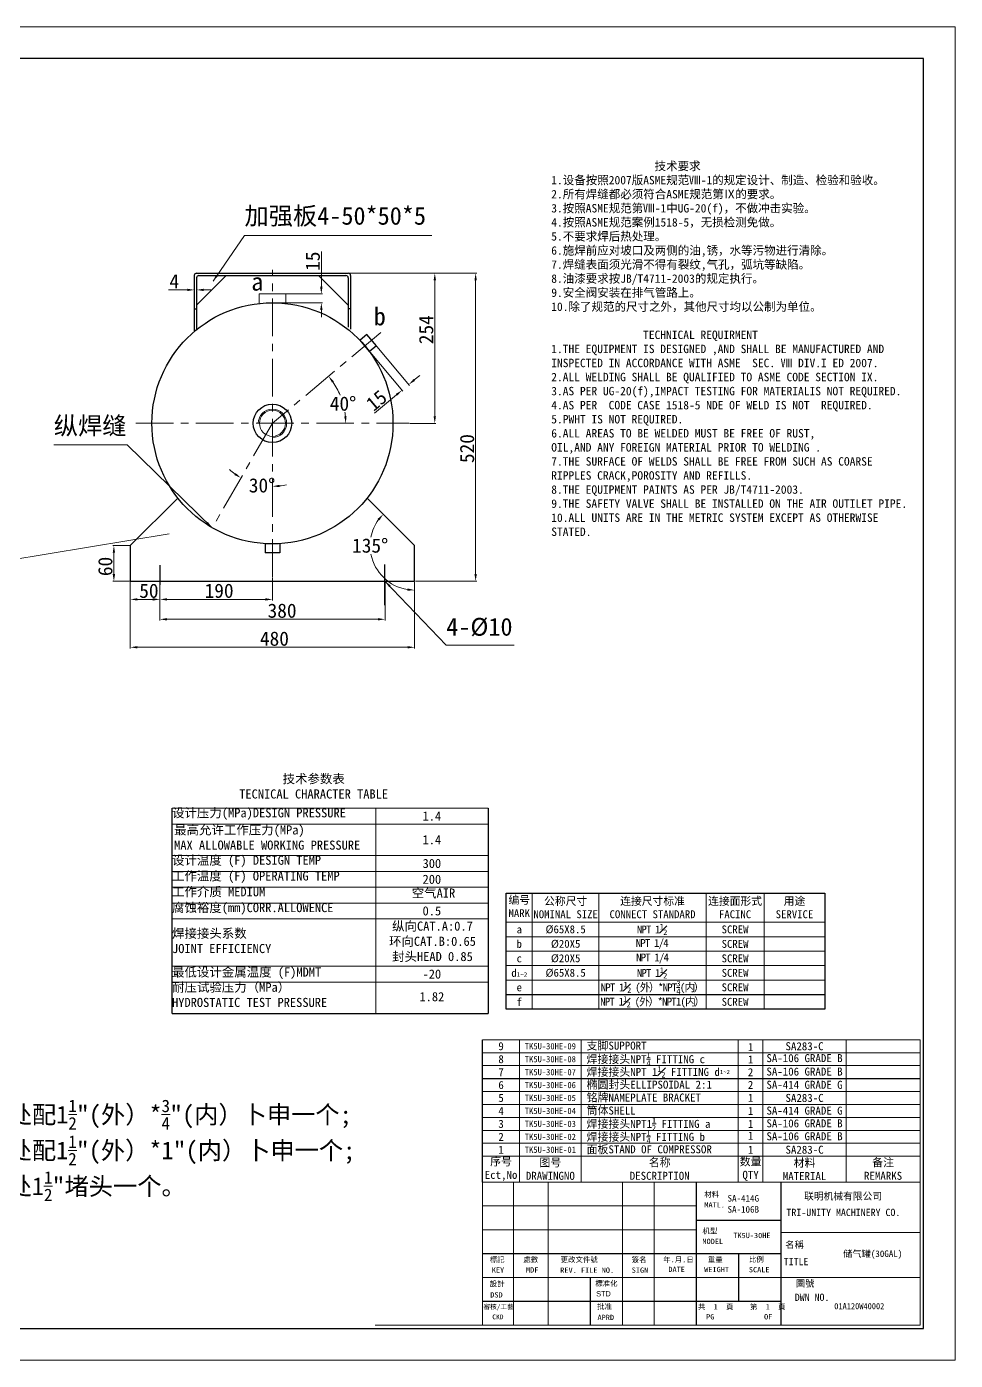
# Model space of a CAD drawing. Header units: millimetres. Extents: x 1808 to 16138, y 1935 to 4186.
# Drawn here: x 9903 to 11470, y 1935 to 4186 of the extents above; entities that cross this region are included whole.
import ezdxf

# ---------------------------------------------------------------- set-up
doc = ezdxf.new("R2010")
doc.units = ezdxf.units.MM
doc.header["$PDMODE"] = 32
doc.linetypes.add('CENTER', pattern=[50.8, 31.75, -6.35, 6.35, -6.35])
doc.linetypes.add('CENTERX2', pattern=[101.6, 63.5, -12.7, 12.7, -12.7])
doc.layers.add('02___PRT_ALL_AXES', color=7, linetype='Continuous')
doc.layers.add('CENTER', color=1, linetype='CENTER')
for name, color, linetype, lineweight in [('点划线', 7, 'CENTERX2', 13), ('粗实线', 7, 'Continuous', 25), ('细实线', 7, 'Continuous', 13)]:
    doc.layers.add(name, color=color, linetype=linetype, lineweight=lineweight)
doc.styles.add('ISO9', font='simplex')
doc.styles.add('ISOCP', font='isocp.shx')
doc.styles.get("Standard").update_dxf_attribs({"font": 'SimSun.ttf'})
doc.dimstyles.new('ISO-25', dxfattribs={"dimscale": 2, "dimtxt": 10, "dimasz": 6, "dimexe": 3, "dimexo": 0.625, "dimgap": 2, "dimtad": 1, "dimtxsty": 'Standard', "dimcen": 2.5, "dimadec": 0, "dimazin": 0, "dimtm": 1e-09, "dimtfac": 0.7, "dimtofl": 0, "dimtmove": 0, "dimatfit": 3, "dimfxl": 0, "dimtolj": 1, "dimlwd": 13, "dimlwe": 13, "dimarcsym": 0})
doc.dimstyles.new('ISO-25$2', dxfattribs={"dimscale": 2, "dimtxt": 10, "dimasz": 6, "dimexe": 3, "dimexo": 0.625, "dimgap": 2, "dimtad": 0, "dimtih": 1, "dimtoh": 1, "dimtxsty": 'Standard', "dimcen": 2.5, "dimadec": 0, "dimazin": 0, "dimtm": 1e-09, "dimtfac": 0.7, "dimtofl": 0, "dimtmove": 0, "dimatfit": 3, "dimfxl": 0, "dimtolj": 1, "dimlwd": 13, "dimlwe": 13, "dimarcsym": 0})

# ---------------------------------------------------------------- blocks, each defined once
blk = doc.blocks.new('*D78')
at = {"layer": 'Defpoints', "color": 0}
for p in [(10077.6, 3249.8), (10557.6, 3249.8), (10557.6, 3138.3)]:
    blk.add_point(p, dxfattribs=at)
at = {"layer": '细实线', "color": 0, "lineweight": 13}
for p, q in [((10077.6, 3248.6), (10077.6, 3136.3)), ((10557.6, 3248.6), (10557.6, 3136.3)), ((10089.6, 3138.3), (10545.6, 3138.3))]:
    blk.add_line(p, q, dxfattribs=at)
at = {"layer": '细实线', "color": 0}
for points in [[(10089.6, 3140.3), (10089.6, 3136.3), (10077.6, 3138.3)], [(10545.6, 3140.3), (10545.6, 3136.3), (10557.6, 3138.3)]]:
    blk.add_solid(points, dxfattribs=at)
at = {"layer": '细实线', "color": 0, "insert": (10320.9, 3152.7), "char_height": 24, "attachment_point": 5}
blk.add_mtext('\\A1;480', dxfattribs=at)
blk = doc.blocks.new('*D79')
at = {"layer": 'Defpoints', "color": 0}
for p in [(10077.6, 3309.8), (10049.9, 3249.8), (10077.6, 3249.8)]:
    blk.add_point(p, dxfattribs=at)
at = {"layer": '细实线', "color": 0, "lineweight": 13}
for p, q in [((10076.3, 3309.8), (10047.9, 3309.8)), ((10049.9, 3297.8), (10049.9, 3261.8)), ((10076.3, 3249.8), (10047.9, 3249.8))]:
    blk.add_line(p, q, dxfattribs=at)
at = {"layer": '细实线', "color": 0}
for points in [[(10047.9, 3297.8), (10051.9, 3297.8), (10049.9, 3309.8)], [(10047.9, 3261.8), (10051.9, 3261.8), (10049.9, 3249.8)]]:
    blk.add_solid(points, dxfattribs=at)
at = {"layer": '细实线', "color": 0, "insert": (10035.5, 3274.7), "char_height": 24, "attachment_point": 5, "rotation": 90}
blk.add_mtext('\\A1;60', dxfattribs=at)
blk = doc.blocks.new('*D80')
at = {"layer": 'Defpoints', "color": 0}
for p in [(10440.6, 3769.8), (10591.6, 3769.8), (10548.2, 3516.3)]:
    blk.add_point(p, dxfattribs=at)
at = {"layer": '细实线', "color": 0, "lineweight": 13}
for p, q in [((10441.8, 3769.8), (10593.6, 3769.8)), ((10591.6, 3528.3), (10591.6, 3757.8)), ((10549.5, 3516.3), (10593.6, 3516.3))]:
    blk.add_line(p, q, dxfattribs=at)
at = {"layer": '细实线', "color": 0}
for points in [[(10589.6, 3757.8), (10593.6, 3757.8), (10591.6, 3769.8)], [(10589.6, 3528.3), (10593.6, 3528.3), (10591.6, 3516.3)]]:
    blk.add_solid(points, dxfattribs=at)
at = {"layer": '细实线', "color": 0, "insert": (10577.2, 3674.4), "char_height": 24, "attachment_point": 5, "rotation": 90}
blk.add_mtext('\\A1;254', dxfattribs=at)
blk = doc.blocks.new('*D81')
at = {"layer": 'Defpoints', "color": 0}
for p in [(10440.6, 3769.8), (10557.6, 3249.8), (10660.6, 3249.8)]:
    blk.add_point(p, dxfattribs=at)
at = {"layer": '细实线', "color": 0, "lineweight": 13}
for p, q in [((10441.8, 3769.8), (10662.6, 3769.8)), ((10660.6, 3757.8), (10660.6, 3261.8)), ((10558.8, 3249.8), (10662.6, 3249.8))]:
    blk.add_line(p, q, dxfattribs=at)
at = {"layer": '细实线', "color": 0}
for points in [[(10658.6, 3757.8), (10662.6, 3757.8), (10660.6, 3769.8)], [(10658.6, 3261.8), (10662.6, 3261.8), (10660.6, 3249.8)]]:
    blk.add_solid(points, dxfattribs=at)
at = {"layer": '细实线', "color": 0, "insert": (10646.2, 3473.7), "char_height": 24, "attachment_point": 5, "rotation": 90}
blk.add_mtext('\\A1;520', dxfattribs=at)
blk = doc.blocks.new('*D82')
at = {"layer": 'Defpoints', "color": 0}
for p in [(10185.6, 3745.4), (10185.6, 3741.6), (10189.6, 3745.4)]:
    blk.add_point(p, dxfattribs=at)
at = {"layer": '细实线', "color": 0, "lineweight": 13}
for p, q in [((10173.6, 3741.6), (10142.1, 3741.6)), ((10185.6, 3744.1), (10185.6, 3739.6)), ((10189.6, 3744.1), (10189.6, 3739.6)), ((10201.6, 3741.6), (10213.6, 3741.6))]:
    blk.add_line(p, q, dxfattribs=at)
at = {"layer": '细实线', "color": 0}
for points in [[(10173.6, 3743.6), (10173.6, 3739.6), (10185.6, 3741.6)], [(10201.6, 3743.6), (10201.6, 3739.6), (10189.6, 3741.6)]]:
    blk.add_solid(points, dxfattribs=at)
at = {"layer": '细实线', "color": 0, "insert": (10151.8, 3756), "char_height": 24, "attachment_point": 5}
blk.add_mtext('\\A1;4', dxfattribs=at)
blk = doc.blocks.new('*D84')
at = {"layer": 'Defpoints', "color": 0}
for p in [(10500.3, 3669.6), (10428.1, 3571.8), (10086.9, 3516.3), (10317.6, 3516.3), (10548.2, 3516.3)]:
    blk.add_point(p, dxfattribs=at)
at = {"layer": '细实线', "color": 0, "lineweight": 13}
for start, end in [(22.5927, 34.4395), (5.5605, 8.7053)]:
    blk.add_arc((10317.6, 3516.3), 123.7, start, end, dxfattribs=at)
at = {"layer": '细实线', "color": 0}
for points in [[(10418, 3585.1), (10421.2, 3587.5), (10412.3, 3595.8)], [(10442.7, 3528.4), (10438.7, 3528.2), (10441.3, 3516.3)]]:
    blk.add_solid(points, dxfattribs=at)
at = {"layer": '细实线', "color": 0, "insert": (10436.7, 3549.4), "char_height": 24, "attachment_point": 5}
blk.add_mtext('\\A1;40°', dxfattribs=at)
blk = doc.blocks.new('*D85')
at = {"layer": 'Defpoints', "color": 0}
for p in [(10493, 3647.2), (10481.5, 3637.6), (10536.3, 3572.2)]:
    blk.add_point(p, dxfattribs=at)
at = {"layer": '细实线', "color": 0, "lineweight": 13}
for p, q in [((10482.3, 3636.6), (10537.6, 3570.7)), ((10493.8, 3646.2), (10549.1, 3580.3)), ((10557, 3589.6), (10566.2, 3597.3)), ((10527.1, 3564.5), (10489.8, 3533.2))]:
    blk.add_line(p, q, dxfattribs=at)
at = {"layer": '细实线', "color": 0}
for points in [[(10555.7, 3591.1), (10558.3, 3588), (10547.8, 3581.9)], [(10525.8, 3566), (10528.4, 3563), (10536.3, 3572.2)]]:
    blk.add_solid(points, dxfattribs=at)
at = {"layer": '细实线', "color": 0, "insert": (10493.2, 3554.9), "char_height": 24, "attachment_point": 5, "rotation": 40}
blk.add_mtext('\\A1;15', dxfattribs=at)
blk = doc.blocks.new('*D90')
at = {"layer": 'Defpoints', "color": 0}
for p in [(10127.6, 3249.8), (10507.6, 3249.8), (10507.6, 3185.5)]:
    blk.add_point(p, dxfattribs=at)
at = {"layer": '细实线', "color": 0, "lineweight": 13}
for p, q in [((10127.6, 3248.6), (10127.6, 3183.5)), ((10507.6, 3248.6), (10507.6, 3183.5)), ((10139.6, 3185.5), (10495.6, 3185.5))]:
    blk.add_line(p, q, dxfattribs=at)
at = {"layer": '细实线', "color": 0}
for points in [[(10139.6, 3187.5), (10139.6, 3183.5), (10127.6, 3185.5)], [(10495.6, 3187.5), (10495.6, 3183.5), (10507.6, 3185.5)]]:
    blk.add_solid(points, dxfattribs=at)
at = {"layer": '细实线', "color": 0, "insert": (10333.8, 3199.9), "char_height": 24, "attachment_point": 5}
blk.add_mtext('\\A1;380', dxfattribs=at)
blk = doc.blocks.new('*D91')
at = {"layer": 'Defpoints', "color": 0}
for p in [(10127.6, 3249.8), (10317.6, 3257), (10317.6, 3219.1)]:
    blk.add_point(p, dxfattribs=at)
at = {"layer": '细实线', "color": 0, "lineweight": 13}
for p, q in [((10127.6, 3248.6), (10127.6, 3217.1)), ((10317.6, 3255.8), (10317.6, 3217.1)), ((10139.6, 3219.1), (10305.6, 3219.1))]:
    blk.add_line(p, q, dxfattribs=at)
at = {"layer": '细实线', "color": 0}
for points in [[(10139.6, 3221.1), (10139.6, 3217.1), (10127.6, 3219.1)], [(10305.6, 3221.1), (10305.6, 3217.1), (10317.6, 3219.1)]]:
    blk.add_solid(points, dxfattribs=at)
at = {"layer": '细实线', "color": 0, "insert": (10227.5, 3233.5), "char_height": 24, "attachment_point": 5}
blk.add_mtext('\\A1;190', dxfattribs=at)
blk = doc.blocks.new('*D92')
at = {"layer": 'Defpoints', "color": 0}
for p in [(10077.6, 3249.8), (10127.6, 3249.8), (10077.6, 3219.1)]:
    blk.add_point(p, dxfattribs=at)
at = {"layer": '细实线', "color": 0, "lineweight": 13}
for p, q in [((10077.6, 3248.6), (10077.6, 3217.1)), ((10127.6, 3248.6), (10127.6, 3217.1)), ((10115.6, 3219.1), (10089.6, 3219.1))]:
    blk.add_line(p, q, dxfattribs=at)
at = {"layer": '细实线', "color": 0}
for points in [[(10089.6, 3221.1), (10089.6, 3217.1), (10077.6, 3219.1)], [(10115.6, 3221.1), (10115.6, 3217.1), (10127.6, 3219.1)]]:
    blk.add_solid(points, dxfattribs=at)
at = {"layer": '细实线', "color": 0, "insert": (10109, 3233.5), "char_height": 24, "attachment_point": 5}
blk.add_mtext('\\A1;50', dxfattribs=at)
blk = doc.blocks.new('*D97')
at = {"layer": 'Defpoints', "color": 0}
for p in [(10477.2, 3390.2), (10557.6, 3309.8), (10557.6, 3309.8), (10504.5, 3256.7), (10557.6, 3249.8)]:
    blk.add_point(p, dxfattribs=at)
at = {"layer": '细实线', "color": 0, "lineweight": 13}
blk.add_line((10557.6, 3248.6), (10557.6, 3232.7), dxfattribs=at)
for start, end in [(144.1659, 168.9442), (191.0558, 260.8341)]:
    blk.add_arc((10557.6, 3309.8), 75.1, start, end, dxfattribs=at)
at = {"layer": '细实线', "color": 0}
for points in [[(10495.2, 3355.1), (10498.2, 3352.5), (10504.5, 3362.9)], [(10545.8, 3237.7), (10545.4, 3233.7), (10557.6, 3234.7)]]:
    blk.add_solid(points, dxfattribs=at)
at = {"layer": '细实线', "color": 0, "insert": (10482.5, 3309.8), "char_height": 24, "attachment_point": 5}
blk.add_mtext('\\A1;135°', dxfattribs=at)
blk = doc.blocks.new('图框')
at = {"layer": '粗实线'}
for p, q in [((100, 0), (0, 0)), ((100, -73.529), (100, 0)), ((0, -73.529), (100, -73.529))]:
    blk.add_line(p, q, dxfattribs=at)
at = {"layer": '细实线'}
for p, q in [((101.838, 1.838), (-7.353, 1.838)), ((101.838, -75.368), (101.838, 1.838)), ((-7.353, -75.368), (101.838, -75.368))]:
    blk.add_line(p, q, dxfattribs=at)
blk = doc.blocks.new('A$C29773D6A')
at = {"layer": '粗实线'}
for p, q in [((6.1, 0), (6.1, 346.7)), ((539.6, 346.7), (539.6, 0)), ((6.1, 0), (539.6, 0))]:
    blk.add_line(p, q, dxfattribs=at)
at = {"layer": '细实线'}
for p, q in [((6.1, 346.7), (539.6, 346.7)), ((349.9, 0), (349.9, 346.7)), ((6.1, 320.1), (539.6, 320.1)), ((6.1, 266.7), (539.6, 266.7)), ((6.1, 240.1), (539.6, 240.1)), ((6.1, 213.4), (539.6, 213.4)), ((6.1, 186.7), (539.6, 186.7)), ((6.1, 160), (539.6, 160)), ((6.1, 80), (539.6, 80)), ((6.1, 53.3), (539.6, 53.3))]:
    blk.add_line(p, q, dxfattribs=at)
for s, insert, char_height, width, attachment_point in [('       技术参数表\\PTECNICAL CHARACTER TABLE', (119.4, 404.2), 15.395, 358.259, 1), ('设计压力(MPa)DESIGN PRESSURE', (6.1, 346.7), 15.395, 343.78, 1), ('1.4', (444.7, 333.4), 15.4, 189.671, 5), ('最高允许工作压力(MPa)\\PMAX ALLOWABLE WORKING PRESSURE', (9.6, 317.8), 15.395, 343.78, 1), ('1.4', (444.7, 293.4), 15.4, 189.671, 5), ('设计温度 (F) DESIGN TEMP', (6.1, 266.7), 15.395, 343.78, 1), ('300', (444.7, 253.4), 15.4, 189.671, 5), ('工作温度 (F) OPERATING TEMP', (6.1, 240.1), 15.395, 343.78, 1), ('200', (444.7, 226.7), 15.4, 189.671, 5), ('工作介质 MEDIUM', (6.1, 213.4), 15.395, 343.78, 1), ('腐蚀裕度(mm)CORR.ALLOWENCE', (6.1, 186.7), 15.395, 343.78, 1), ('0.5', (444.7, 173.4), 15.4, 189.671, 5), ('纵向CAT.A:0.7\\P环向CAT.B:0.65\\P封头HEAD 0.85', (445.7, 121.3), 15.395, 189.671, 5), ('焊接接头系数\\PJOINT EFFICIENCY', (6.1, 143.3), 15.395, 343.78, 1), ('最低设计金属温度 (F)MDMT', (6.1, 77.9), 15.395, 343.78, 1), ('-20', (444.7, 66.7), 15.4, 189.671, 5), ('耐压试验压力（MPa）\\PHYDROSTATIC TEST PRESSURE', (6.1, 52.3), 15.395, 343.78, 1), ('1.82', (444.7, 28.5), 15.4, 189.671, 5)]:
    blk.add_mtext(s, dxfattribs=dict(at, insert=insert, char_height=char_height, width=width, attachment_point=attachment_point))
at = {"layer": '细实线', "insert": (410.7, 211.3), "char_height": 15.4, "attachment_point": 1}
blk.add_mtext('空气AIR', dxfattribs=at)
blk = doc.blocks.new('A$C5C48120E')
at = {"color": 0}
for p, q in [((0, 241.3), (738.5, 241.3)), ((0, 241.3), (0, 0)), ((738.5, 241.3), (738.5, 0)), ((0, 0), (41.2, 0)), ((738.5, 0), (0, 0))]:
    blk.add_line(p, q, dxfattribs=at)
at = {"color": 0, "linetype": 'Continuous'}
for p, q in [((52.3, 0), (52.3, 241.3)), ((110.9, 0), (110.9, 241.3)), ((236, 0), (236, 241.3)), ((289.6, 0), (289.6, 241.3)), ((0, 201.1), (361.1, 201.1)), ((0, 160.8), (361.1, 160.8)), ((504, 156.3), (738.5, 156.3)), ((0, 80.4), (738.5, 80.4))]:
    blk.add_line(p, q, dxfattribs=at)
at = {"layer": 'CENTER', "color": 0, "linetype": 'Continuous'}
for p, q in [((361.1, 0), (361.1, 241.3)), ((504, 0), (504, 241.3)), ((361.1, 177.3), (504, 177.3)), ((0, 120.6), (504, 120.6)), ((432.5, 40.2), (432.5, 120.6)), ((182.3, 0), (182.3, 80.4)), ((0, 40.2), (504, 40.2))]:
    blk.add_line(p, q, dxfattribs=at)
at = {"color": 0, "attachment_point": 1}
for s, insert, char_height, width, style in [('{\\fSimSun|b0|i0|c134|p2;材料\\fU+65b0細明體|b0|i0|c136|p2;}', (374.4, 225), 8.936, 64.871, 'ISO9'), ('{\\fSimSun|b0|i0|c134|p2;联明机械有限公司}', (542.8, 223.6), 12.063, 304.07, 'ISO9'), ('{\\fNSimSun|b0|i0|c134|p49;MATL.}', (374.3, 207.4), 8.936, 73.521, 'ISO9'), ('{\\fSimSun|b0|i0|c134|p2;SA-414G\\PSA-106B}', (413.5, 219.5), 11.169, 98.524, 'ISO9'), ('{\\fSimSun|b0|i0|c134|p2;TRI-UNITY MACHINERY CO.}', (513, 196.3), 12.286, 284.185, 'ISOCP'), ('{\\fSimSun|b0|i0|c134|p2;机型\\fU+65b0細明體|b0|i0|c136|p2;}', (371.2, 163.3), 8.936, 64.871, 'ISO9'), ('{\\fNSimSun|b0|i0|c134|p49;MODEL}', (371.1, 145.7), 8.936, 73.521, 'ISO9'), ('{\\fSimSun|b0|i0|c134|p2;TK5U-30HE}', (423.2, 155.7), 8.936, 64.871, 'ISO9'), ('{\\fSimSun|b0|i0|c134|p2;名稱\\fU+65b0細明體|b0|i0|c136|p2;}', (511, 141.3), 11.169, 98.524, 'ISO9'), ('{\\fSimSun|b0|i0|c134|p2;標記\\fU+65b0細明體|b0|i0|c136|p2;}', (12.1, 114.9), 8.936, 27.892, 'ISO9'), ('{\\fSimSun|b0|i0|c134|p2;處數\\fU+65b0細明體|b0|i0|c136|p2;}', (68.8, 114.9), 8.936, 31.103, 'ISO9'), ('{\\fSimSun|b0|i0|c134|p2;更改文件號\\fU+65b0細明體|b0|i0|c136|p2;}', (131.8, 114.9), 8.936, 78.819, 'ISO9'), ('{\\fSimSun|b0|i0|c134|p2;簽名\\fU+65b0細明體|b0|i0|c136|p2;}', (251.7, 114.9), 8.936, 78.819, 'ISO9'), ('{\\fSimSun|b0|i0|c134|p2;年.月.日\\fU+65b0細明體|b0|i0|c136|p2;}', (304.9, 114.9), 8.936, 78.819, 'ISO9'), ('{\\fSimSun|b0|i0|c134|p2;重量\\fU+65b0細明體|b0|i0|c136|p2;}', (380.2, 114.9), 8.936, 64.871, 'ISO9'), ('{\\fSimSun|b0|i0|c134|p2;比例\\fU+65b0細明體|b0|i0|c136|p2;}', (449.6, 115.4), 8.936, 64.871, 'ISO9'), ('{\\fNSimSun|b0|i0|c134|p49;TITLE}', (508.3, 113.3), 12.286, 363.337, 'ISOCP'), ('{\\fSimSun|b0|i0|c134|p2;储气罐(30GAL)}', (608.5, 126), 11.169, 98.524, 'ISO9'), ('{\\fNSimSun|b0|i0|c134|p49;KEY}', (15.5, 97.4), 8.936, 27.892, 'ISO9'), ('{\\fSimSun|b0|i0|c134|p2;MDF}', (73.2, 97.5), 8.936, 31.103, 'ISO9'), ('{\\fNSimSun|b0|i0|c134|p49;REV. FILE NO.}', (131.1, 97.1), 8.936, 122.081, 'ISO9'), ('{\\fNSimSun|b0|i0|c134|p49;SIGN}', (251.7, 97.1), 8.936, 78.819, 'ISO9'), ('{\\fNSimSun|b0|i0|c134|p49;DATE}', (313.6, 98.4), 8.936, 78.819, 'ISO9'), ('{\\fNSimSun|b0|i0|c134|p49;WEIGHT}', (374.1, 98.2), 8.936, 73.521, 'ISO9'), ('{\\fNSimSun|b0|i0|c134|p49;SCALE}', (449.5, 97.9), 8.936, 73.521, 'ISO9'), ('{\\fSimSun|b0|i0|c134|p2;設計\\fU+65b0細明體|b0|i0|c136|p2;}', (12, 74.2), 8.936, 27.893, 'ISO9'), ('{\\fSimSun|b0|i0|c134|p2;標准化}', (190.3, 74.8), 8.936, 64.871, 'ISO9'), ('{\\fSimSun|b0|i0|c134|p2;圖號\\fU+65b0細明體|b0|i0|c136|p2;}', (528.9, 75.7), 11.169, 98.524, 'ISO9'), ('{\\fNSimSun|b0|i0|c134|p49;DSD}', (12.9, 55.4), 8.936, 27.892, 'ISO9'), ('\\f新細明體|b0|i0|c136|p2;STD', (191.8, 57.3), 8.936, 27.892, 'ISO9'), ('{\\fNSimSun|b0|i0|c134|p49;DWN NO.}', (527, 53), 12.286, 363.337, 'ISOCP'), ('{\\fSimSun|b0|i0|c134|p2;審核/工藝\\fU+65b0細明體|b0|i0|c136|p2;}', (1.4, 34.9), 8.042, 63.195, 'ISO9'), ('{\\fSimSun|b0|i0|c134|p2;批准\\fU+65b0細明體|b0|i0|c136|p2;}', (193.4, 35.8), 8.936, 64.871, 'ISO9'), ('{\\fSimSun|b0|i0|c134|p2;共  1  頁    第  1  頁}', (363.5, 35.3), 8.936, 144.887, 'ISO9'), ('{\\fSimSun|b0|i0|c134|p2;CKD}', (16.4, 17.8), 8.042, 63.195, 'ISO9'), ('{\\fSimSun|b0|i0|c134|p2;APRD}', (194, 17.4), 8.936, 64.871, 'ISO9'), ('{\\fSimSun|b0|i0|c134|p2;PG            OF}', (377.3, 18.4), 8.936, 144.887, 'ISO9')]:
    blk.add_mtext(s, dxfattribs=dict(at, insert=insert, char_height=char_height, width=width, style=style))
at = {"layer": '细实线', "insert": (593.6, 37.1), "char_height": 10.366, "width": 120.163, "attachment_point": 1}
blk.add_mtext('01A120W40002', dxfattribs=at)
blk = doc.blocks.new('*D130')
at = {"layer": 'Defpoints', "color": 0}
for p in [(10317.6, 3734.8), (10317.6, 3719.8), (10400.1, 3719.8)]:
    blk.add_point(p, dxfattribs=at)
at = {"layer": '细实线', "color": 0, "lineweight": 13}
for p, q in [((10400.1, 3746.8), (10400.1, 3806.5)), ((10318.8, 3734.8), (10402.1, 3734.8)), ((10318.8, 3719.8), (10402.1, 3719.8)), ((10400.1, 3707.8), (10400.1, 3695.8))]:
    blk.add_line(p, q, dxfattribs=at)
at = {"layer": '细实线', "color": 0}
for points in [[(10398.1, 3746.8), (10402.1, 3746.8), (10400.1, 3734.8)], [(10398.1, 3707.8), (10402.1, 3707.8), (10400.1, 3719.8)]]:
    blk.add_solid(points, dxfattribs=at)
at = {"layer": '细实线', "color": 0, "insert": (10385.7, 3790), "char_height": 24, "attachment_point": 5, "rotation": 90}
blk.add_mtext('\\A1;15', dxfattribs=at)
blk = doc.blocks.new('A$C64CD58F7')
at = {"layer": '粗实线'}
for p, q in [((0, 195.6), (537.9, 195.6)), ((0, 0), (0, 195.6)), ((537.9, 195.6), (537.9, 0)), ((537.9, 24.4), (0, 24.4)), ((537.9, 0), (0, 0))]:
    blk.add_line(p, q, dxfattribs=at)
at = {"layer": '细实线'}
for p, q in [((44, 0), (44, 195.6)), ((156.5, 0), (156.5, 195.6)), ((337.4, 195.6), (337.4, 0)), ((435.2, 195.6), (435.2, 0)), ((537.9, 146.7), (0, 146.7)), ((537.9, 122.3), (0, 122.3)), ((537.9, 97.8), (0, 97.8)), ((537.9, 73.4), (0, 73.4)), ((537.9, 48.9), (0, 48.9))]:
    blk.add_line(p, q, dxfattribs=at)
at = {"layer": '细实线', "attachment_point": 5}
for s, insert, char_height, width in [('{\\H0.7x;编号\\PMARK}', (22, 173.1), 19.05, 44.013), ('公称尺寸\\PNOMINAL SIZE', (100.3, 171.2), 13.337, 112.477), ('连接尺寸标准\\PCONNECT STANDARD', (247, 171.2), 13.337, 180.941), ('连接面形式\\PFACINC', (386.3, 171.2), 13.34, 97.806), ('用途\\PSERVICE', (486.6, 171.2), 13.34, 102.696), ('a', (22, 134.5), 13.3, 44.013), ('%%C65X8.5', (100.3, 134.5), 13.34, 112.477), ('\\A1;{\\T0.75;NPT 1\\H0.7x;\\S1#2;\\H1.429x; }', (245.7, 134.5), 13.337, 180.941), ('SCREW', (386.3, 134.5), 13.34, 97.806), ('b', (22, 110), 13.3, 44.013), ('%%C20X5', (100.3, 110), 13.34, 112.477), ('{\\T0.75;NPT 1/4 }', (245.7, 110), 13.337, 180.941), ('SCREW', (386.3, 110), 13.34, 97.806), ('%%C20X5', (100.3, 85.6), 13.34, 112.477), ('{\\T0.75;NPT 1/4 }', (246.3, 85.6), 13.337, 179.67), ('SCREW', (386.3, 85.6), 13.34, 97.806), ('d{\\H0.5706x;1~2}', (22, 61.1), 13.337, 44.013), ('c', (22, 85.6), 13.3, 44.013), ('%%C65X8.5', (100.3, 61.1), 13.34, 112.477), ('\\A1;{\\T0.75;NPT 1\\H0.7x;\\S1#2;\\H1.429x; }', (245.7, 61.1), 13.337, 180.941), ('SCREW', (386.3, 61.1), 13.34, 97.806), ('\\A1;{\\T0.75;NPT 1\\H0.7x;\\S1#2;\\H1.429x; (外）*NPT\\H0.7x;\\S3/4;\\H1.429x;(内）}', (245.7, 36.7), 13.337, 180.941), ('e', (22, 36.7), 13.3, 44.013), ('SCREW', (386.3, 36.7), 13.34, 97.806), ('f', (22, 12.2), 13.3, 44.013), ('\\A1;{\\T0.75;NPT 1\\H0.7x;\\S1#2;\\H1.429x; (外）*NPT1\\H1x;(内）}', (245.7, 12.2), 13.337, 180.941), ('SCREW', (386.3, 12.2), 13.34, 97.806)]:
    blk.add_mtext(s, dxfattribs=dict(at, insert=insert, char_height=char_height, width=width))
blk = doc.blocks.new('A$C7B9B36BF')
at = {"layer": '粗实线'}
for p, q in [((0, 2.4), (0, 242.7)), ((0, 177.1), (738.5, 177.1))]:
    blk.add_line(p, q, dxfattribs=at)
at = {"layer": '细实线'}
for p, q in [((0, 242.7), (738.5, 242.7)), ((62.4, 2.4), (62.4, 242.7)), ((166.4, 2.4), (166.4, 242.7)), ((431.6, 2.4), (431.6, 242.7)), ((473.2, 2.4), (473.2, 242.7)), ((613.7, 2.4), (613.7, 242.7)), ((738.5, 242.7), (738.5, 2.4)), ((0, 220.8), (738.5, 220.8)), ((0, 199), (738.5, 199)), ((0, 177.1), (738.5, 177.1)), ((0, 155.3), (738.5, 155.3)), ((0, 133.4), (738.5, 133.4)), ((0, 111.6), (738.5, 111.6)), ((0, 89.8), (738.5, 89.8)), ((0, 67.9), (738.5, 67.9)), ((0, 46.1), (738.5, 46.1)), ((0, 2.4), (738.5, 2.4)), ((293.2, 2.8), (293.2, 2.4))]:
    blk.add_line(p, q, dxfattribs=at)
for s, insert, char_height, width, attachment_point in [('9', (31.2, 231.7), 13.5, 62.406, 5), ('TK5U-30HE-09', (114.4, 231.7), 10.572, 104.011, 5), (' 支脚SUPPORT', (166.4, 232), 13.51, 265.227, 4), ('1', (452.4, 230.4), 13.5, 41.604, 5), ('SA283-C', (543.5, 231.7), 13.51, 140.415, 5), ('8', (31.2, 209.9), 13.5, 62.406, 5), ('TK5U-30HE-08', (114.4, 209.9), 10.572, 104.011, 5), ('\\A1; 焊接接头NPT{\\H0.7x;\\S1/4;} FITTING c', (166.4, 209.9), 13.508, 265.227, 4), ('1', (452.4, 209.4), 13.5, 41.604, 5), ('SA-106 GRADE B', (543.5, 211.6), 13.508, 140.415, 5), ('7', (31.2, 188), 13.5, 62.406, 5), ('TK5U-30HE-07', (114.4, 188), 10.572, 104.011, 5), ('\\A1; 焊接接头NPT 1{\\H0.7x;\\S1#2;} FITTING d{\\H0.533x;1~2}', (166.4, 188.4), 13.508, 274.224, 4), ('2', (452.4, 188), 13.5, 41.604, 5), ('SA-106 GRADE B', (543.5, 188.9), 13.508, 140.415, 5), ('6', (31.2, 166.2), 13.5, 62.406, 5), ('TK5U-30HE-06', (114.4, 166.2), 10.572, 104.011, 5), (' 椭圆封头ELLIPSOIDAL 2:1', (166.4, 166.2), 13.508, 265.227, 4), ('2', (452.4, 166.5), 13.5, 41.604, 5), ('SA-414 GRADE G', (543.5, 166.6), 13.508, 140.415, 5), ('5', (31.2, 144.4), 13.5, 62.406, 5), ('TK5U-30HE-05', (114.4, 144.4), 10.572, 104.011, 5), (' 铭牌NAMEPLATE BRACKET', (166.4, 144.4), 13.508, 265.227, 4), ('1', (452.4, 144.7), 13.5, 41.604, 5), ('SA283-C', (543.5, 144.4), 13.51, 140.415, 5), ('4', (31.2, 122.5), 13.5, 62.406, 5), ('TK5U-30HE-04', (114.4, 122.5), 10.572, 104.011, 5), ('{\\H0.6667x; 筒体SHELL}', (166.4, 122.5), 20.262, 265.227, 4), ('1', (452.4, 122.5), 13.5, 41.604, 5), ('SA-414 GRADE G', (543.5, 123), 13.508, 140.415, 5), ('3', (31.2, 100.7), 13.5, 62.406, 5), ('TK5U-30HE-03', (114.4, 100.7), 10.572, 104.011, 5), ('\\A1; 焊接接头NPT1{\\H0.7x;\\S1/2;} FITTING a', (166.4, 100.7), 13.508, 265.227, 4), ('1', (452.4, 100.7), 13.5, 41.604, 5), ('SA-106 GRADE B', (543.5, 101.5), 13.508, 140.415, 5), ('2', (31.2, 78.8), 13.5, 62.406, 5), ('TK5U-30HE-02', (114.4, 78.8), 10.572, 104.011, 5), ('\\A1; 焊接接头NPT{\\H0.7x;\\S1/4;} FITTING b', (166.4, 78.8), 13.508, 265.227, 4), ('1', (452.4, 80.8), 13.5, 41.604, 5), ('SA-106 GRADE B', (543.5, 79.7), 13.508, 140.415, 5), ('{\\H0.6667x;序号\\PEct,No}', (31.2, 24.2), 20.262, 62.406, 5), ('1', (31.2, 57), 13.5, 62.406, 5), ('TK5U-30HE-01', (114.4, 57), 10.572, 104.011, 5), (' 面板STAND OF COMPRESSOR', (166.4, 57), 13.508, 265.227, 4), ('{\\H0.6667x;数量\\PQTY}', (452.4, 24.2), 20.262, 41.604, 5), ('1', (452.4, 57), 13.5, 41.604, 5), ('SA283-C', (543.5, 57), 13.51, 140.415, 5), ('{\\H0.6667x;图号\\PDRAWINGNO}', (114.4, 24.2), 20.262, 104.011, 5), ('名称\\PDESCRIPTION', (299, 24.2), 13.508, 265.227, 5), ('{\\H0.6667x;材料\\PMATERIAL}', (543.5, 23.8), 20.262, 140.415, 5), ('{\\H0.6667x;备注\\PREMARKS}', (676.1, 24.2), 20.262, 124.813, 5)]:
    blk.add_mtext(s, dxfattribs=dict(at, insert=insert, char_height=char_height, width=width, attachment_point=attachment_point))
blk = doc.blocks.new('*D145')
at = {"layer": 'Defpoints', "color": 0}
for p in [(10317.6, 3775.6), (10317.6, 3516.3), (10281.2, 3416.3), (10215.8, 3340.1), (10317.6, 3257)]:
    blk.add_point(p, dxfattribs=at)
at = {"layer": '细实线', "color": 0, "lineweight": 13}
for start, end in [(227.0719, 233.5359), (276.4641, 282.9281)]:
    blk.add_arc((10317.6, 3516.3), 106.4, start, end, dxfattribs=at)
at = {"layer": '细实线', "color": 0}
for points in [[(10255.4, 3432.4), (10253.2, 3429.1), (10264.3, 3424.2)], [(10329.7, 3408.6), (10329.4, 3412.6), (10317.6, 3409.9)]]:
    blk.add_solid(points, dxfattribs=at)
at = {"layer": '细实线', "color": 0, "insert": (10300, 3411.4), "char_height": 24, "attachment_point": 5}
blk.add_mtext('\\A1;30°', dxfattribs=at)

msp = doc.modelspace()

# ---------------------------------------------------------------- linework, layer by layer
at = {"color": 7, "linetype": 'Continuous'}
for p, q in [((10185.557, 3765.827), (10185.557, 3671.208)), ((10189.557, 3769.827), (10445.557, 3769.827)), ((10189.557, 3761.827), (10189.557, 3674.53)), ((10193.557, 3765.827), (10441.557, 3765.827)), ((10445.557, 3761.827), (10445.557, 3678.448)), ((10449.557, 3765.827), (10449.557, 3675.334)), ((10185.557, 3709.827), (10189.557, 3709.827)), ((10449.557, 3709.827), (10445.557, 3709.827)), ((10476.903, 3666.351), (10465.413, 3656.709)), ((10481.482, 3637.558), (10465.413, 3656.709)), ((10492.973, 3647.2), (10476.903, 3666.351)), ((10492.973, 3647.2), (10481.482, 3637.558)), ((10157.889, 3390.159), (10077.557, 3309.827)), ((10557.557, 3309.827), (10477.225, 3390.159)), ((10077.557, 3309.827), (10077.557, 3249.827)), ((10557.557, 3249.827), (10557.557, 3309.827)), ((10127.557, 3276.876), (10127.557, 3243.926)), ((10507.557, 3209.583), (10507.557, 3277.92)), ((10077.557, 3249.827), (10557.557, 3249.827))]:
    msp.add_line(p, q, dxfattribs=at)
msp.add_circle((10317.557, 3516.327), 203.5, dxfattribs=at)
for centre, start, end in [((10189.557, 3765.827), 90, 180), ((10193.557, 3761.827), 90, 180), ((10441.557, 3761.827), 0, 90), ((10445.557, 3765.827), 0, 90)]:
    msp.add_arc(centre, 4, start, end, dxfattribs=at)
at = {"layer": '02___PRT_ALL_AXES', "color": 7, "linetype": 'Continuous'}
for p, q in [((10305.057, 3313.211), (10305.057, 3297.827)), ((10330.057, 3313.211), (10330.057, 3297.827)), ((10330.057, 3297.827), (10305.057, 3297.827))]:
    msp.add_line(p, q, dxfattribs=at)
msp.add_circle((10317.557, 3516.327), 32.5, dxfattribs=at)
at = {"layer": '点划线'}
for p, q in [((10317.557, 3257.042), (10317.557, 3775.611)), ((10500.256, 3669.629), (10317.557, 3516.327)), ((10086.88, 3516.327), (10548.235, 3516.327)), ((10317.557, 3516.327), (10215.807, 3340.09))]:
    msp.add_line(p, q, dxfattribs=at)
at = {"layer": '细实线', "color": 2}
for p, q in [((10239.557, 3765.827), (10189.557, 3715.827)), ((10189.557, 3715.827), (10189.557, 3761.827)), ((10193.557, 3765.827), (10239.557, 3765.827)), ((10395.557, 3765.827), (10445.557, 3715.827)), ((10441.557, 3765.827), (10395.557, 3765.827)), ((10445.557, 3715.827), (10445.557, 3761.827))]:
    msp.add_line(p, q, dxfattribs=at)
at = {"layer": '细实线'}
for p, q in [((10295.057, 3734.827), (10340.057, 3734.827)), ((10295.057, 3718.579), (10295.057, 3734.827)), ((10340.057, 3718.579), (10340.057, 3734.827)), ((10312.557, 3516.327), (10322.557, 3516.327)), ((10143.482, 3329.547), (9870.821, 3284.999)), ((11410.779, 2239.821), (11410.779, 1994.14)), ((10490.991, 1994.14), (11410.779, 1994.14))]:
    msp.add_line(p, q, dxfattribs=at)
msp.add_circle((10317.557, 3516.327), 22, dxfattribs=at)
at = {"layer": '细实线', "color": 2}
for centre, start, end in [((10193.557, 3761.827), 90, 180), ((10441.557, 3761.827), 360, 90)]:
    msp.add_arc(centre, 4, start, end, dxfattribs=at)
at = {"layer": '细实线'}
msp.add_arc((10317.557, 3516.327), 24, 270, 180, dxfattribs=at)

# ---------------------------------------------------------------- block references
at = {"layer": '细实线', "xscale": 29.16000000000008, "yscale": 29.16000000000008, "zscale": 29.16}
msp.add_blockref('图框', (8500.735, 4132.302), dxfattribs=at)
at = {"layer": '细实线'}
for name, p in [('A$C29773D6A', (10141.983, 2519.82)), ('A$C64CD58F7', (10712.209, 2527.429)), ('A$C7B9B36BF', (10672.302, 2233.012)), ('A$C5C48120E', (10672.302, 1994.14))]:
    msp.add_blockref(name, p, dxfattribs=at)

# ---------------------------------------------------------------- texts
at = {"layer": '细实线', "attachment_point": 1}
for s, insert, char_height, width in [('                  技术要求\\P1.设备按照2007版ASME规范Ⅷ-1的规定设计、制造、检验和验收。\\P2.所有焊缝都必须符合ASME规范第Ⅸ的要求。\\P3.按照ASME规范第Ⅷ-1中UG-20(f)，不做冲击实验。\\P4.按照ASME规范案例1518-5，无损检测免做。\\P5.不要求焊后热处理。\\P6.施焊前应对坡口及两侧的油,锈，水等污物进行清除。\\P7.焊缝表面须光滑不得有裂纹,气孔，弧坑等缺陷。\\P8.油漆要求按JB/T4711-2003的规定执行。\\P9.安全阀安装在排气管路上。\\P10.除了规范的尺寸之外，其他尺寸均以公制为单位。\\P\\P                TECHNICAL REQUIRMENT\\P1.THE EQUIPMENT IS DESIGNED ,AND SHALL BE MANUFACTURED AND INSPECTED IN ACCORDANCE WITH ASME  SEC. Ⅷ DIV.I ED 2007.\\P2.ALL WELDING SHALL BE QUALIFIED TO ASME CODE SECTION IX.\\P3.AS PER UG-20(f),IMPACT TESTING FOR MATERIALIS NOT REQUIRED.\\P4.AS PER  CODE CASE 1518-5 NDE OF WELD IS NOT  REQUIRED.\\P5.PWHT IS NOT REQUIRED.\\P6.ALL AREAS TO BE WELDED MUST BE FREE OF RUST,\\POIL,AND ANY FOREIGN MATERIAL PRIOR TO WELDING .\\P7.THE SURFACE OF WELDS SHALL BE FREE FROM SUCH AS COARSE RIPPLES CRACK,POROSITY AND REFILLS. \\P8.THE EQUIPMENT PAINTS AS PER JB/T4711-2003.\\P9.THE SAFETY VALVE SHALL BE INSTALLED ON THE AIR OUTILET PIPE.\\P10.ALL UNITS ARE IN THE METRIC SYSTEM EXCEPT AS OTHERWISE STATED.', (10788.21, 3957.736), 14.242155, 580.40965), ('加强板4-50*50*5', (10270.355, 3881.605), 30, 348.73697), ('a', (10281.805, 3770.354), 30, 50.21145), ('b', (10488.546, 3711.78), 30, 50.21145), ('纵焊缝', (9948.454, 3527.359), 30, 138.99657), ('4-%%C10', (10610.946, 3187.861), 30, 140.54554), ('\\A1;注：e处配1{\\H0.7x;\\S1/2;\\H1.429x;"}(外）*{\\H0.7x;\\S3/4;\\H1.429x;"}(内）卜申一个;\\P    f处配1{\\H0.7x;\\S1/2;\\H1.429x;"}(外）*1"(内）卜申一个;\\P    a处1{\\H0.7x;\\S1/2;}"堵头一个。', (9768.521, 2374.591), 30, 758.35162)]:
    msp.add_mtext(s, dxfattribs=dict(at, insert=insert, char_height=char_height, width=width))

# ---------------------------------------------------------------- dimensions: what is measured, and where the dimension line sits
at = {"layer": '细实线'}
for base, p1, p2, angle, override, picture, middle, dimtype in [((10400.097, 3719.827), (10317.557, 3734.827), (10317.557, 3719.827), 90, {"dimtxt": 12, "dimexe": 1, "dimgap": 1.2}, '*D130', (10400.097, 3790.029), 160), ((10591.619269038, 3769.826582031), (10548.234933918, 3516.326582031), (10440.557321541, 3769.826582031), 90, {"dimtxt": 12, "dimexe": 1, "dimgap": 1.2, "dimdec": 0}, '*D80', (10591.619269038, 3674.448705202), 160), ((10660.6, 3249.827), (10440.557, 3769.827), (10557.557, 3249.827), 90, {"dimtxt": 12, "dimexe": 1, "dimgap": 1.2}, '*D81', (10660.6, 3473.721), 160), ((10536.303, 3572.225), (10492.973, 3647.2), (10481.482, 3637.558), 220, {"dimtxt": 12, "dimexe": 1, "dimgap": 1.2}, '*D85', (10502.459, 3543.827), 161), ((10049.942, 3249.827), (10077.557, 3309.827), (10077.557, 3249.827), 90, {"dimtxt": 12, "dimexe": 1, "dimgap": 1.2}, '*D79', (10049.942, 3274.662), 160)]:
    dim = msp.add_linear_dim(base=base, p1=p1, p2=p2, angle=angle, dimstyle='ISO-25', override=override, dxfattribs=at)
    dim.commit()
    dim.dimension.update_dxf_attribs({"geometry": picture, "text_midpoint": middle, "dimtype": dimtype})
for base, p1, p2, picture, middle in [((10185.557, 3741.613), (10189.557, 3745.376), (10185.557, 3745.376), '*D82', (10151.824, 3741.613)), ((10557.557, 3138.336), (10077.557, 3249.827), (10557.557, 3249.827), '*D78', (10320.875, 3138.336)), ((10077.557, 3219.09), (10127.557, 3249.827), (10077.557, 3249.827), '*D92', (10109.045, 3219.09)), ((10317.557, 3219.09), (10127.557, 3249.827), (10317.557, 3257.042), '*D91', (10227.495, 3219.09)), ((10507.557, 3185.481), (10127.557, 3249.827), (10507.557, 3249.827), '*D90', (10333.815, 3185.481))]:
    dim = msp.add_linear_dim(base=base, p1=p1, p2=p2, dimstyle='ISO-25', override={"dimtxt": 12, "dimexe": 1, "dimgap": 1.2}, dxfattribs=at)
    dim.commit()
    dim.dimension.update_dxf_attribs({"geometry": picture, "text_midpoint": middle, "dimtype": 160})
for base, line1, line2, picture, middle in [((10281.159, 3416.323), ((10317.557, 3257.042), (10317.557, 3775.611)), ((10317.557, 3516.327), (10215.807, 3340.09)), '*D145', (10300.008, 3411.362)), ((10428.098, 3571.842), ((10086.88, 3516.327), (10548.235, 3516.327)), ((10500.256, 3669.629), (10317.557, 3516.327)), '*D84', (10436.738, 3549.449)), ((10504.459, 3256.729), ((10557.557, 3249.827), (10557.557, 3309.827)), ((10557.557, 3309.827), (10477.225, 3390.159)), '*D97', (10482.466, 3309.827))]:
    dim = msp.add_angular_dim_2l(base=base, line1=line1, line2=line2, dimstyle='ISO-25$2', override={"dimtxt": 12, "dimexe": 1, "dimgap": 1.2}, dxfattribs=at)
    dim.commit()
    dim.dimension.update_dxf_attribs({"geometry": picture, "text_midpoint": middle, "dimtype": 162})

# ---------------------------------------------------------------- leaders
for points in [[(10217.205, 3756.068), (10270.355, 3833.267), (10586.364, 3833.267)], [(10215.807, 3340.09), (10072.561, 3479.973), (9948.454, 3479.973)], [(10507.557, 3249.827), (10610.946, 3141.69), (10725.332, 3141.69)]]:
    msp.add_leader(points, dimstyle='ISO-25', override={"dimtxt": 12, "dimexe": 1, "dimgap": 1.2, "dimtad": 0}, dxfattribs=at)

doc.saveas('drawing.dxf')
